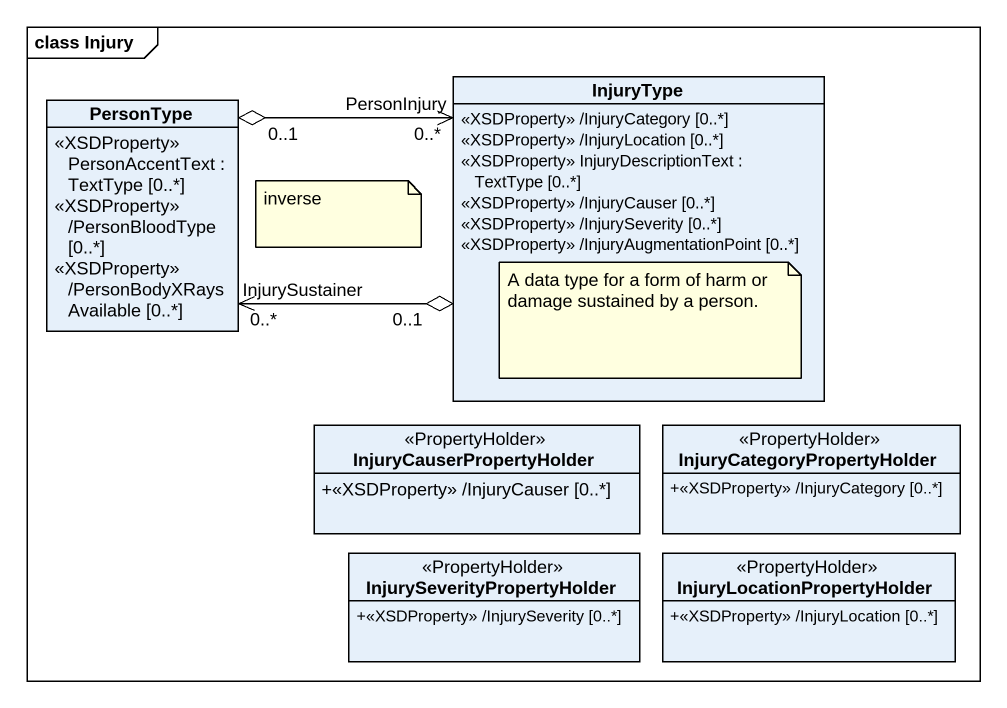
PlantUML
@startuml
mainframe class Injury
hide circle
hide empty members
skinparam classAttributeIconSize 0
class InjuryType {
  <<XSDProperty>> /InjuryCategory [0..*]
  <<XSDProperty>> /InjuryLocation [0..*]
  <<XSDProperty>> InjuryDescriptionText : TextType [0..*]
  <<XSDProperty>> /InjuryCauser [0..*]
  <<XSDProperty>> /InjurySeverity [0..*]
  <<XSDProperty>> /InjuryAugmentationPoint [0..*]
}
class PersonType {
  <<XSDProperty>> PersonAccentText : TextType [0..*]
  <<XSDProperty>> /PersonBloodType [0..*]
  <<XSDProperty>> /PersonBodyXRaysAvailable [0..*]
}
class InjuryCauserPropertyHolder <<PropertyHolder>> {
  +<<XSDProperty>> /InjuryCauser [0..*]
}
class InjuryCategoryPropertyHolder <<PropertyHolder>> {
  +<<XSDProperty>> /InjuryCategory [0..*]
}
class InjurySeverityPropertyHolder <<PropertyHolder>> {
  +<<XSDProperty>> /InjurySeverity [0..*]
}
class InjuryLocationPropertyHolder <<PropertyHolder>> {
  +<<XSDProperty>> /InjuryLocation [0..*]
}
InjuryType "0..1" o-left-> "InjurySustainer\n0..*" PersonType
PersonType "0..1" o-right-> "PersonInjury\n0..*" InjuryType
note as N1
  inverse
end note
note bottom of InjuryType : A data type for a form of harm or damage sustained by a person.
@enduml
